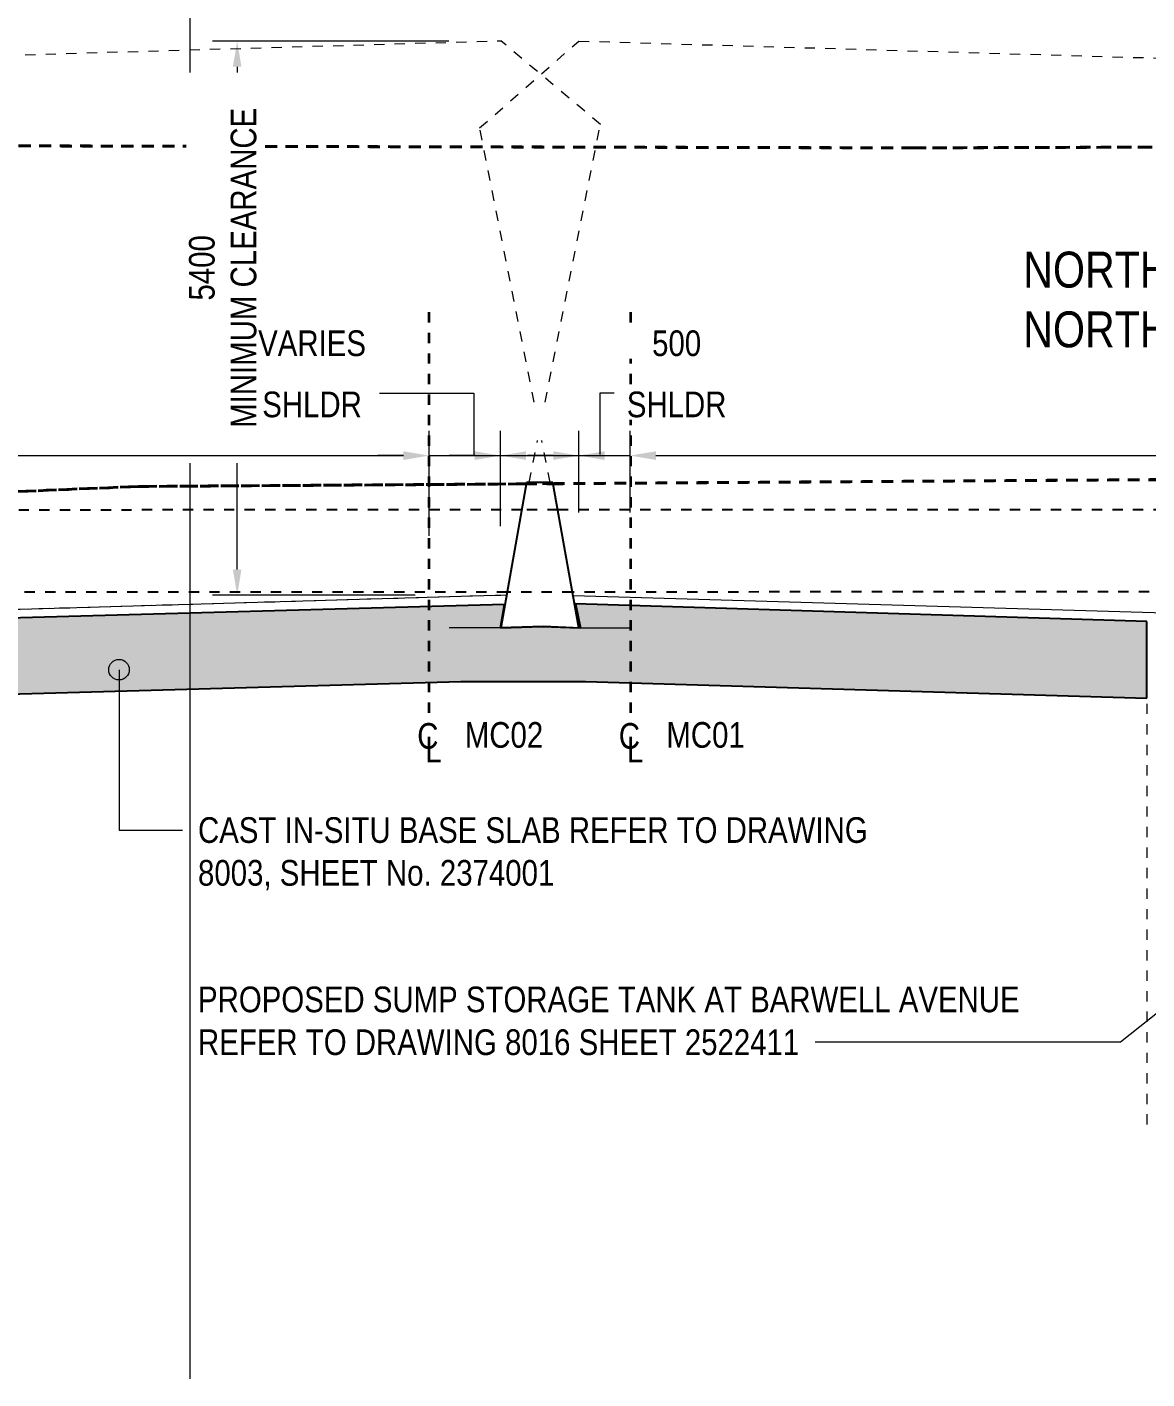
# Model space of a CAD drawing. Header units: metres. Extents: x -353 to -169, y 1 to 28.
# Drawn here: x -332.25 to -321.34, y 6.39 to 19.56 of the extents above; entities that cross this region are included whole.
import ezdxf

# ---------------------------------------------------------------- set-up
doc = ezdxf.new("R2010")
doc.units = ezdxf.units.M
for name, pattern in [('Dash - Tight', [0.0045, 0.003, -0.0015]), ('Dash dot', [0.015875, 0.00635, -0.004763, 0, -0.004763]), ('JacobsCenter', [0.015, 0.009, -0.0015, 0.003, -0.0015]), ('JacobsDash', [0.0045, 0.003, -0.0015])]:
    doc.linetypes.add(name, pattern=pattern)
doc.layers.get('Defpoints').update_dxf_attribs({"color": 41})
for name, color, linetype, lineweight in [('A-ANNO-DIMS', 7, 'Continuous', 9), ('A-ANNO-NOTE', 7, 'Continuous', 9), ('A-DETL', 7, 'Continuous', 13), ('A-DETL-GENF', 7, 'Continuous', 9), ('C-TOPO', 7, 'Continuous', 9), ('G-ANNO-TEXT', 7, 'Continuous', 9)]:
    doc.layers.add(name, color=color, linetype=linetype, lineweight=lineweight)
doc.styles.add('Arial Narrow_1', font='ARIALN.TTF', dxfattribs={"height": 0.25})
doc.styles.add('Arial Narrow_2', font='ARIALN.TTF', dxfattribs={"height": 0.35})
doc.dimstyles.new('Dimension_Standard_O__mm_', dxfattribs={"dimscale": 0.3048, "dimtxt": 0.255858, "dimasz": 0.82021, "dimexe": 0.787402, "dimexo": 0.492126, "dimgap": 0.492126, "dimtad": 1, "dimdec": 0, "dimlfac": 1000, "dimzin": 0, "dimdsep": 46, "dimtxsty": 'Arial Narrow_1', "dimsah": 1, "dimcen": 0.09, "dimaunit": 1, "dimadec": 4, "dimazin": 0, "dimtfac": 1, "dimtdec": 4, "dimtix": 1, "dimtmove": 2, "dimatfit": 3, "dimfxl": 1, "dimtvp": 1, "dimtfill": 1, "dimtolj": 1, "dimtzin": 0, "dimlwd": 18, "dimlwe": 18, "dimarcsym": 2})
doc.dimstyles.new('Dimension_Standard_O__mm__1', dxfattribs={"dimscale": 0.3048, "dimtxt": 0.255858, "dimasz": 0.82021, "dimexe": 0.787402, "dimexo": 0.492126, "dimgap": 0.492126, "dimtad": 1, "dimdec": 0, "dimlfac": 1000, "dimzin": 0, "dimdsep": 46, "dimtxsty": 'Arial Narrow_1', "dimsah": 1, "dimcen": 0.09, "dimaunit": 1, "dimadec": 4, "dimazin": 0, "dimtfac": 1, "dimtdec": 4, "dimtix": 1, "dimtmove": 0, "dimatfit": 3, "dimfxl": 1, "dimtvp": 1, "dimtfill": 1, "dimtolj": 1, "dimtzin": 0, "dimlwd": 18, "dimlwe": 18, "dimarcsym": 2})

# ---------------------------------------------------------------- blocks, each defined once
blk = doc.blocks.new('T2DPAA-T2D-PWA-GE-M3D-100001_RockLevels_rvt-1-DRG-2873022 - ELEVATION')
at = {"layer": 'C-TOPO', "color": 3, "linetype": 'Dash - Tight', "lineweight": 40, "true_color": 0x00ff00}
for p, q in [((-323.63, 18.381), (-334.312, 18.405)), ((-334.312, 18.404), (-323.63, 18.38)), ((-316.09, 18.405), (-323.63, 18.381)), ((-323.63, 18.38), (-316.09, 18.404))]:
    blk.add_line(p, q, dxfattribs=at)
at = {"layer": 'C-TOPO', "color": 150, "linetype": 'Dash - Tight', "lineweight": 40, "true_color": 0x0080ff}
for p, q in [((-320.412, 15.155), (-327.126, 15.11)), ((-327.126, 15.109), (-320.412, 15.154)), ((-331.161, 15.083), (-338.135, 14.792)), ((-338.135, 14.791), (-331.161, 15.082)), ((-327.384, 15.108), (-331.161, 15.083)), ((-331.161, 15.082), (-327.384, 15.107))]:
    blk.add_line(p, q, dxfattribs=at)
at = {"layer": 'C-TOPO', "color": 151, "linetype": 'Dash - Tight', "lineweight": 40, "true_color": 0x83c1ff}
for p, q in [((-327.126, 15.11), (-327.384, 15.108)), ((-327.384, 15.107), (-327.126, 15.109))]:
    blk.add_line(p, q, dxfattribs=at)
blk = doc.blocks.new('T2DPAA-T2D-PWA-HY-M3D-100001_GroundWaterSurface_rvt-1-DRG-2873022 - ELEVATION')
at = {"layer": 'C-TOPO', "color": 36, "linetype": 'Dash dot', "lineweight": 25, "true_color": 0x804000}
for p, q in [((-327.429, 14.854), (-336.667, 14.852)), ((-311.176, 14.858), (-327.08, 14.854))]:
    blk.add_line(p, q, dxfattribs=at)
at = {"layer": 'C-TOPO', "color": 33, "linetype": 'Dash dot', "lineweight": 25, "true_color": 0xc1a283}
blk.add_line((-327.08, 14.854), (-327.429, 14.854), dxfattribs=at)
at = {"layer": 'C-TOPO', "color": 53, "linetype": 'Dash dot', "lineweight": 25, "true_color": 0xc8c33c}
for p, q in [((-327.572, 14.054), (-343.35, 14.05)), ((-311.319, 14.058), (-326.936, 14.054))]:
    blk.add_line(p, q, dxfattribs=at)
at = {"layer": 'C-TOPO', "color": 41, "linetype": 'Dash dot', "lineweight": 25, "true_color": 0xe4e1a0}
blk.add_line((-326.936, 14.054), (-327.572, 14.054), dxfattribs=at)
blk = doc.blocks.new('DIMBLOCK1-DRG-2873022 - ELEVATION')
at = {"layer": 'A-ANNO-DIMS', "color": 0, "lineweight": 18, "transparency": 16777216}
for p, q in [((-328.139, 19.421), (-330.441, 19.421)), ((-330.201, 19.171), (-330.201, 18.903)), ((-330.201, 14.273), (-330.201, 15.521)), ((-328.469, 14.023), (-330.441, 14.023))]:
    blk.add_line(p, q, dxfattribs=at)
at = {"layer": 'A-ANNO-DIMS', "color": 0, "transparency": 16777216}
blk.add_solid([(-330.243, 14.273), (-330.16, 14.273), (-330.201, 14.023)], dxfattribs=at)
at = {"layer": 'Defpoints', "color": 0, "transparency": 16777216}
for p in [(-330.201, 19.421), (-327.989, 19.421), (-328.319, 14.023)]:
    blk.add_point(p, dxfattribs=at)
at = {"layer": 'A-ANNO-DIMS', "color": 0, "lineweight": 18, "transparency": 16777216, "insert": (-330.341, 17.212), "char_height": 0.25, "width": 3.75258, "attachment_point": 5, "rotation": 90, "line_spacing_factor": 0.974696, "style": 'Arial Narrow_1', "bg_fill": 3, "box_fill_scale": 1.1, "bg_fill_color": 256, "bg_fill_true_color": 13158600, "bg_fill_transparency": 0}
blk.add_mtext('\\A1;5400\u200e\\PMINIMUM CLEARANCE', dxfattribs=at)
at = {"layer": 'A-ANNO-DIMS', "color": 0, "transparency": 16777216}
blk.add_solid([(-330.243, 19.171), (-330.16, 19.171), (-330.201, 19.421)], dxfattribs=at)
blk = doc.blocks.new('DIMBLOCK3-DRG-2873022 - ELEVATION')
at = {"layer": 'A-ANNO-DIMS', "color": 0, "lineweight": 18, "transparency": 16777216}
for p, q in [((-342.261, 15.065), (-342.261, 15.623)), ((-328.332, 14.603), (-328.332, 15.623)), ((-342.011, 15.383), (-328.582, 15.383))]:
    blk.add_line(p, q, dxfattribs=at)
at = {"layer": 'A-ANNO-DIMS', "color": 0, "transparency": 16777216}
for points in [[(-342.011, 15.425), (-342.011, 15.341), (-342.261, 15.383)], [(-328.582, 15.425), (-328.582, 15.341), (-328.332, 15.383)]]:
    blk.add_solid(points, dxfattribs=at)
at = {"layer": 'Defpoints', "color": 0, "transparency": 16777216}
for p in [(-328.332, 15.383), (-342.261, 14.915), (-328.332, 14.453)]:
    blk.add_point(p, dxfattribs=at)
at = {"layer": 'A-ANNO-DIMS', "color": 0, "lineweight": 18, "transparency": 16777216, "insert": (-335.296, 15.662), "char_height": 0.25, "width": 2.67554, "attachment_point": 5, "style": 'Arial Narrow_1', "bg_fill": 3, "box_fill_scale": 1.1, "bg_fill_color": 256, "bg_fill_true_color": 13158600, "bg_fill_transparency": 0}
blk.add_mtext('\\A1;TRAFFIC LANES', dxfattribs=at)
blk = doc.blocks.new('DIMBLOCK4-DRG-2873022 - ELEVATION')
at = {"layer": 'A-ANNO-DIMS', "color": 0, "lineweight": 18, "transparency": 16777216}
for p, q in [((-328.332, 14.603), (-328.332, 15.623)), ((-327.637, 14.695), (-327.637, 15.623)), ((-328.582, 15.383), (-328.832, 15.383)), ((-328.332, 15.383), (-327.637, 15.383)), ((-327.387, 15.383), (-327.137, 15.383))]:
    blk.add_line(p, q, dxfattribs=at)
at = {"layer": 'A-ANNO-DIMS', "color": 0, "transparency": 16777216}
for points in [[(-328.582, 15.425), (-328.582, 15.341), (-328.332, 15.383)], [(-327.387, 15.425), (-327.387, 15.341), (-327.637, 15.383)]]:
    blk.add_solid(points, dxfattribs=at)
at = {"layer": 'Defpoints', "color": 0, "transparency": 16777216}
for p in [(-327.637, 15.383), (-327.637, 14.545), (-328.332, 14.453)]:
    blk.add_point(p, dxfattribs=at)
at = {"layer": 'A-ANNO-DIMS', "color": 0, "lineweight": 18, "transparency": 16777216, "insert": (-329.472, 16.476), "char_height": 0.25, "width": 1.26223, "attachment_point": 5, "line_spacing_factor": 0.974696, "style": 'Arial Narrow_1', "bg_fill": 3, "box_fill_scale": 1.1, "bg_fill_color": 256, "bg_fill_true_color": 13158600, "bg_fill_transparency": 0}
blk.add_mtext('\\A1;VARIES', dxfattribs=at)
at = {"layer": 'A-ANNO-DIMS', "color": 0, "lineweight": 18, "transparency": 16777216, "insert": (-329.472, 15.88), "char_height": 0.25, "width": 1.26223, "attachment_point": 5, "style": 'Arial Narrow_1', "bg_fill": 3, "box_fill_scale": 1.1, "bg_fill_color": 256, "bg_fill_true_color": 13158600, "bg_fill_transparency": 0}
blk.add_mtext('\\A1;SHLDR', dxfattribs=at)
blk = doc.blocks.new('DIMBLOCK5-DRG-2873022 - ELEVATION')
at = {"layer": 'A-ANNO-DIMS', "color": 0, "lineweight": 18, "transparency": 16777216}
for p, q in [((-327.637, 14.695), (-327.637, 15.623)), ((-326.873, 14.829), (-326.873, 15.623)), ((-327.887, 15.383), (-328.137, 15.383)), ((-327.637, 15.383), (-326.873, 15.383)), ((-326.623, 15.383), (-326.373, 15.383))]:
    blk.add_line(p, q, dxfattribs=at)
at = {"layer": 'A-ANNO-DIMS', "color": 0, "transparency": 16777216}
for points in [[(-327.887, 15.425), (-327.887, 15.341), (-327.637, 15.383)], [(-326.623, 15.425), (-326.623, 15.341), (-326.873, 15.383)]]:
    blk.add_solid(points, dxfattribs=at)
at = {"layer": 'Defpoints', "color": 0, "transparency": 16777216}
for p in [(-326.873, 15.383), (-326.873, 14.679), (-327.637, 14.545)]:
    blk.add_point(p, dxfattribs=at)
at = {"layer": 'A-ANNO-DIMS', "color": 0, "lineweight": 18, "transparency": 16777216, "insert": (-327.255, 15.681), "char_height": 0.25, "attachment_point": 5, "style": 'Arial Narrow_1', "bg_fill": 3, "box_fill_scale": 1.1, "bg_fill_color": 256, "bg_fill_true_color": 13158600, "bg_fill_transparency": 0}
blk.add_mtext('\\A1;\u200e', dxfattribs=at)
blk = doc.blocks.new('DIMBLOCK6-DRG-2873022 - ELEVATION')
at = {"layer": 'A-ANNO-DIMS', "color": 0, "lineweight": 18, "transparency": 16777216}
for p, q in [((-326.873, 14.829), (-326.873, 15.623)), ((-326.373, 14.829), (-326.373, 15.623)), ((-327.123, 15.383), (-327.373, 15.383)), ((-326.873, 15.383), (-326.373, 15.383)), ((-326.123, 15.383), (-325.873, 15.383))]:
    blk.add_line(p, q, dxfattribs=at)
at = {"layer": 'A-ANNO-DIMS', "color": 0, "transparency": 16777216}
for points in [[(-327.123, 15.425), (-327.123, 15.341), (-326.873, 15.383)], [(-326.123, 15.425), (-326.123, 15.341), (-326.373, 15.383)]]:
    blk.add_solid(points, dxfattribs=at)
at = {"layer": 'Defpoints', "color": 0, "transparency": 16777216}
for p in [(-326.373, 15.383), (-326.873, 14.679), (-326.373, 14.679)]:
    blk.add_point(p, dxfattribs=at)
at = {"layer": 'A-ANNO-DIMS', "color": 0, "lineweight": 18, "transparency": 16777216, "insert": (-325.921, 16.476), "char_height": 0.25, "width": 1.16476, "attachment_point": 5, "line_spacing_factor": 0.974696, "style": 'Arial Narrow_1', "bg_fill": 3, "box_fill_scale": 1.1, "bg_fill_color": 256, "bg_fill_true_color": 13158600, "bg_fill_transparency": 0}
blk.add_mtext('\\A1;500', dxfattribs=at)
at = {"layer": 'A-ANNO-DIMS', "color": 0, "lineweight": 18, "transparency": 16777216, "insert": (-325.921, 15.88), "char_height": 0.25, "width": 1.16476, "attachment_point": 5, "style": 'Arial Narrow_1', "bg_fill": 3, "box_fill_scale": 1.1, "bg_fill_color": 256, "bg_fill_true_color": 13158600, "bg_fill_transparency": 0}
blk.add_mtext('\\A1;SHLDR', dxfattribs=at)
blk = doc.blocks.new('DIMBLOCK7-DRG-2873022 - ELEVATION')
at = {"layer": 'A-ANNO-DIMS', "color": 0, "lineweight": 18, "transparency": 16777216}
for p, q in [((-326.373, 14.829), (-326.373, 15.623)), ((-312.407, 15.055), (-312.407, 15.623)), ((-326.123, 15.383), (-320.42, 15.383)), ((-312.657, 15.383), (-317.914, 15.383))]:
    blk.add_line(p, q, dxfattribs=at)
at = {"layer": 'A-ANNO-DIMS', "color": 0, "transparency": 16777216}
for points in [[(-326.123, 15.425), (-326.123, 15.341), (-326.373, 15.383)], [(-312.657, 15.425), (-312.657, 15.341), (-312.407, 15.383)]]:
    blk.add_solid(points, dxfattribs=at)
at = {"layer": 'Defpoints', "color": 0, "transparency": 16777216}
for p in [(-312.407, 15.383), (-312.407, 14.905), (-326.373, 14.679)]:
    blk.add_point(p, dxfattribs=at)
at = {"layer": 'A-ANNO-DIMS', "color": 0, "lineweight": 18, "transparency": 16777216, "insert": (-320.505, 15.739), "char_height": 0.25, "width": 2.67554, "attachment_point": 1, "line_spacing_factor": 0.974696, "style": 'Arial Narrow_1', "bg_fill": 3, "box_fill_scale": 1.1, "bg_fill_color": 256, "bg_fill_true_color": 13158600, "bg_fill_transparency": 0}
blk.add_mtext('\\A1;TRAFFIC LANES', dxfattribs=at)
blk = doc.blocks.new('CS_Annot_Centreline Symbol1 - CS_Annot_Centreline Symbol-5070896-DRG-2873022 - ELEVATION')
at = {"layer": 'A-ANNO-NOTE', "char_height": 0.25, "attachment_point": 1, "style": 'Arial Narrow_1'}
for s, insert, width in [('C  ', (-345.925, 27.493), 0.44093), ('L', (-345.847, 27.36), 0.1924)]:
    blk.add_mtext(s, dxfattribs=dict(at, insert=insert, width=width))

msp = doc.modelspace()

# ---------------------------------------------------------------- hatches: boundary and pattern name
at = {"layer": 'A-DETL-GENF', "true_color": 0xffffff, "transparency": 33554560}
msp.add_hatch(color=7, dxfattribs=at).paths.add_polyline_path([(-345.8157, 12.6832), (-328.0228, 13.1836), (-326.8073, 13.1836), (-321.34, 13.0187), (-321.34, 13.767), (-326.9071, 13.9378), (-326.8572, 13.703), (-327.232, 13.7173), (-327.6367, 13.7067), (-327.5969, 13.9324), (-345.4807, 13.4421), (-345.8157, 13.4323), (-345.8157, 13.0611)])
at = {"layer": 'G-ANNO-TEXT'}
h = msp.add_hatch(color=256, dxfattribs=at)
edge = h.paths.add_edge_path()
edge.add_arc((-331.3522, 13.2978), 0.1, 0, 360)

# ---------------------------------------------------------------- linework, layer by layer
at = {"layer": 'A-DETL', "color": 7, "lineweight": 9, "true_color": 0xffffff}
for p, q in [((-330.66, 6.3889), (-330.66, 21.6995)), ((-327.6367, 13.7067), (-328.1367, 13.7067)), ((-326.8725, 13.7039), (-326.3725, 13.7039))]:
    msp.add_line(p, q, dxfattribs=at)
at = {"layer": 'A-DETL', "linetype": 'JacobsDash', "lineweight": 18}
for p, q in [((-343.2611, 18.9657), (-327.6346, 19.4239)), ((-327.8399, 18.5743), (-326.8725, 19.421)), ((-326.6628, 18.6092), (-327.6346, 19.4239)), ((-326.8725, 19.421), (-311.407, 18.9665)), ((-327.1538, 15.1197), (-327.8399, 18.5743)), ((-327.3559, 15.1197), (-326.6628, 18.6092)), ((-327.6346, 14.0215), (-343.2611, 13.5634))]:
    msp.add_line(p, q, dxfattribs=at)
at = {"layer": 'A-DETL', "linetype": 'JacobsCenter', "lineweight": 35}
for p, q in [((-328.3317, 12.8786), (-328.3317, 16.8786)), ((-326.3685, 12.8786), (-326.3685, 16.8231))]:
    msp.add_line(p, q, dxfattribs=at)
at = {"layer": 'A-DETL', "lineweight": 18}
for p, q in [((-329.4763, 15.9927), (-327.8963, 15.9927)), ((-327.8963, 15.9927), (-327.8963, 15.3927)), ((-325.3685, 15.9927), (-326.6685, 15.9927)), ((-326.6685, 15.9927), (-326.6685, 15.3927)), ((-327.5776, 14.0232), (-343.2611, 13.5634)), ((-326.9295, 14.0201), (-311.407, 13.5642))]:
    msp.add_line(p, q, dxfattribs=at)
at = {"layer": 'A-DETL', "color": 252, "lineweight": 25, "true_color": 0x888888}
for p, q in [((-327.3818, 15.1197), (-327.6341, 13.7068)), ((-327.1279, 15.1197), (-327.3818, 15.1197)), ((-326.8725, 13.7039), (-327.1279, 15.1197)), ((-327.5969, 13.9324), (-343.2524, 13.5039)), ((-327.6367, 13.7067), (-327.5969, 13.9324)), ((-321.34, 13.767), (-326.9071, 13.9378)), ((-326.9071, 13.9378), (-326.8572, 13.703)), ((-327.2169, 13.7177), (-327.6367, 13.7067)), ((-327.6341, 13.7068), (-327.2319, 13.7185)), ((-327.2319, 13.7185), (-326.8725, 13.7039)), ((-326.8572, 13.703), (-327.2169, 13.7177)), ((-321.34, 13.0187), (-321.34, 13.767)), ((-345.8157, 12.6832), (-328.0228, 13.1836)), ((-328.0228, 13.1836), (-326.8073, 13.1836)), ((-326.8073, 13.1836), (-321.34, 13.0187))]:
    msp.add_line(p, q, dxfattribs=at)
at = {"layer": 'A-DETL', "color": 143, "linetype": 'JacobsDash', "lineweight": 18, "true_color": 0x78aac8}
msp.add_line((-321.34, 13.7666), (-321.34, 8.8507), dxfattribs=at)
at = {"layer": 'G-ANNO-TEXT'}
for p, q in [((-331.3522, 13.2978), (-331.3522, 11.7357)), ((-331.3522, 11.7357), (-330.7328, 11.7357)), ((-321.019, 10.1284), (-321.5965, 9.6693)), ((-322.3906, 9.6693), (-324.5723, 9.6693)), ((-321.5965, 9.6693), (-322.3906, 9.6693))]:
    msp.add_line(p, q, dxfattribs=at)
msp.add_circle((-331.3522, 13.2978), 0.1, dxfattribs=at)

# ---------------------------------------------------------------- block references
at = {"lineweight": 5}
for name in ['T2DPAA-T2D-PWA-GE-M3D-100001_RockLevels_rvt-1-DRG-2873022 - ELEVATION', 'T2DPAA-T2D-PWA-HY-M3D-100001_GroundWaterSurface_rvt-1-DRG-2873022 - ELEVATION']:
    msp.add_blockref(name, (0, 0), dxfattribs=at)
at = {"layer": 'A-ANNO-NOTE'}
for p in [(17.4775, -14.7153), (19.4408, -14.7153)]:
    msp.add_blockref('CS_Annot_Centreline Symbol1 - CS_Annot_Centreline Symbol-5070896-DRG-2873022 - ELEVATION', p, dxfattribs=at)

# ---------------------------------------------------------------- texts
at = {"layer": 'G-ANNO-TEXT', "char_height": 0.25, "attachment_point": 1, "style": 'Arial Narrow_1', "bg_fill": 3, "box_fill_scale": 1, "bg_fill_color": 256, "bg_fill_true_color": 13158600, "bg_fill_transparency": 0}
for s, insert in [('CAST IN-SITU BASE SLAB REFER TO DRAWING ', (-330.5828, 11.8607)), ('8003, SHEET No. 2374001', (-330.5828, 11.444)), ('PROPOSED SUMP STORAGE TANK AT BARWELL AVENUE', (-330.5828, 10.211)), ('REFER TO DRAWING 8016 SHEET 2522411', (-330.5828, 9.7943))]:
    msp.add_mtext(s, dxfattribs=dict(at, insert=insert))

# ---------------------------------------------------------------- next in the draw order: texts
at = {"layer": 'A-ANNO-NOTE', "char_height": 0.25, "attachment_point": 1, "style": 'Arial Narrow_1', "bg_fill": 3, "box_fill_scale": 1, "bg_fill_color": 256, "bg_fill_true_color": 13158600, "bg_fill_transparency": 0}
for s, insert in [('MC02', (-327.9842, 12.7874)), ('MC01', (-326.021, 12.7874))]:
    msp.add_mtext(s, dxfattribs=dict(at, insert=insert))
at = {"layer": 'G-ANNO-TEXT', "char_height": 0.35, "attachment_point": 1, "style": 'Arial Narrow_2', "bg_fill": 3, "box_fill_scale": 1, "bg_fill_color": 256, "bg_fill_true_color": 13158600, "bg_fill_transparency": 0}
for s, insert in [('NORTH SOUTH MOTORWAY', (-322.545, 17.3698)), ('NORTHBOUND CARRIAGEWAY', (-322.545, 16.7877))]:
    msp.add_mtext(s, dxfattribs=dict(at, insert=insert))

# ---------------------------------------------------------------- next in the draw order: dimensions: what is measured, and where the dimension line sits
at = {"layer": 'A-ANNO-DIMS', "lineweight": 18}
dim = msp.add_linear_dim(base=(-330.2013, 19.421), p1=(-328.3188, 14.0232), p2=(-327.989, 19.421), angle=90, text='5400\u200e\\XMINIMUM CLEARANCE', dimstyle='Dimension_Standard_O__mm_', override={"dimpost": '<>', "dimfxl": 5.407824}, dxfattribs=at)
dim.commit()
dim.dimension.update_dxf_attribs({"geometry": 'DIMBLOCK1-DRG-2873022 - ELEVATION', "text_midpoint": (-330.3411, 17.2119), "dimtype": 160, "text_rotation": 90})

# ---------------------------------------------------------------- next in the draw order: dimensions: what is measured, and where the dimension line sits
dim = msp.add_linear_dim(base=(-328.3317, 15.383), p1=(-342.2611, 14.9151), p2=(-328.3317, 14.453), text='TRAFFIC LANES', dimstyle='Dimension_Standard_O__mm__1', override={"dimpost": '<>', "dimfxl": 13.936986}, dxfattribs=at)
dim.commit()
dim.dimension.update_dxf_attribs({"geometry": 'DIMBLOCK3-DRG-2873022 - ELEVATION', "text_midpoint": (-335.2964, 15.6624)})

# ---------------------------------------------------------------- next in the draw order: dimensions: what is measured, and where the dimension line sits
dim = msp.add_linear_dim(base=(-327.6367, 15.383), p1=(-328.3317, 14.453), p2=(-327.6367, 14.5446), text='VARIES\\XSHLDR', dimstyle='Dimension_Standard_O__mm_', override={"dimpost": '<>', "dimfxl": 0.701002}, dxfattribs=at)
dim.commit()
dim.dimension.update_dxf_attribs({"geometry": 'DIMBLOCK4-DRG-2873022 - ELEVATION', "text_midpoint": (-329.4718, 16.1594), "dimtype": 160})

# ---------------------------------------------------------------- next in the draw order: dimensions: what is measured, and where the dimension line sits
dim = msp.add_linear_dim(base=(-326.8725, 15.383), p1=(-327.6367, 14.5446), p2=(-326.8725, 14.6786), text='\u200e', dimstyle='Dimension_Standard_O__mm__1', override={"dimpost": '<>', "dimfxl": 0.775893}, dxfattribs=at)
dim.commit()
dim.dimension.update_dxf_attribs({"geometry": 'DIMBLOCK5-DRG-2873022 - ELEVATION', "text_midpoint": (-327.2546, 15.6815)})

# ---------------------------------------------------------------- next in the draw order: dimensions: what is measured, and where the dimension line sits
dim = msp.add_linear_dim(base=(-326.3725, 15.383), p1=(-326.8725, 14.6786), p2=(-326.3725, 14.6786), text='<>\\XSHLDR', dimstyle='Dimension_Standard_O__mm_', override={"dimpost": '<>', "dimfxl": 0.5}, dxfattribs=at)
dim.commit()
dim.dimension.update_dxf_attribs({"geometry": 'DIMBLOCK6-DRG-2873022 - ELEVATION', "text_midpoint": (-325.9212, 16.1594), "dimtype": 160})

# ---------------------------------------------------------------- next in the draw order: dimensions: what is measured, and where the dimension line sits
dim = msp.add_linear_dim(base=(-312.407, 15.383), p1=(-326.3725, 14.6786), p2=(-312.407, 14.9048), text='TRAFFIC LANES', dimstyle='Dimension_Standard_O__mm_', override={"dimpost": '<>', "dimfxl": 13.967368}, dxfattribs=at)
dim.commit()
dim.dimension.update_dxf_attribs({"geometry": 'DIMBLOCK7-DRG-2873022 - ELEVATION', "text_midpoint": (-319.1668, 15.5724), "dimtype": 160})

doc.saveas('drawing.dxf')
